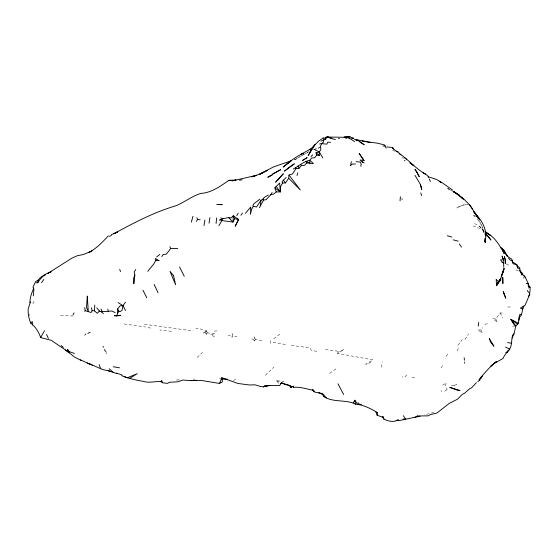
<?xml version="1.0" encoding="UTF-8"?>
<svg xmlns="http://www.w3.org/2000/svg" width="558" height="558" viewBox="0 0 558 558"><rect width="100%" height="100%" fill="white"/><g stroke="black" fill="none" stroke-linecap="round" stroke-linejoin="round"><path stroke-width="0.42" stroke-dasharray="2.79 2.09" d="M252.927 339.055L254.56 341.001L254.629 336.879L252.927 339.055L251.435 339.062M206.551 334.242L207.171 332.868L206.634 330.838L203 333.154L204.96 332.694L206.551 334.242L206.634 330.838L199.715 328.76L195.83 328.341M270.288 343.491L270.456 339.348M381.714 367.185L382.146 361.863M523.599 278.407L523.816 277.075M254.56 341.001L255.18 339.431L254.629 336.879M32.887 303.733L34.519 300.12M457.169 350.947L458.39 348.297M232.749 335.979L231.94 337.499L232.114 333.712L232.749 335.979L237.115 336.586M528.649 292.65L527.191 290.474L528.503 288.179M441.148 367.987L442.78 365.246M464.995 339.355L468.678 333.824M481.003 329.952L482.475 333.063L477.697 329.911L481.003 329.952L482.593 327.63M495.637 318.995L497.59 322.252L492.728 318.702L495.637 318.995L500.205 312.933L502.981 313.157M446.065 356.332L448.179 353.367M457.832 345.269L462.296 339.641M337.499 353.402L339.131 351.359L344.056 349.454L337.499 353.402L373.169 359.924L365.72 364.276L370.847 362.407M28.584 315.912L29.937 314.293M406.726 374.955L404.655 377.278L402.137 376.901M204.96 332.694L206.634 330.838M265.399 375.22L273.992 367.073M197.093 357.462L202.463 352.447M273.748 338.811L280.402 333.754M233.495 380.716L236.962 378.129M329.618 373.379L337.318 367.855M405.422 160.299L404.111 161.178L404.564 159.323L401.99 157.454M444.587 391.256L447.104 389.617L448.59 389.491M442.71 385.118L446.421 382.921L445.389 385.236L447.104 389.617M307.96 152.25L294.812 159.497L309.397 151.364M282.585 382.181L283.736 381.539L276.252 380.591L279.146 383.667M219.475 378.826L220.675 378.261M294.052 159.839L296.947 158.807L295.322 159.379M321.08 147.193L312.696 149.99L319.65 147.661M339.822 138.419L338.26 138.928L339.759 138.496M433.894 412.299L424.206 414.971M347.32 138.286L345.625 138.684L347.299 138.3M484.832 324.303L489.464 323.284M475.639 216.957L473.672 215.751L475.311 215.541M178.867 379.831L176.705 380.026L179.788 380.047M512.6 326.235L515.034 326.018M214.251 331.124L217.425 330.866M73.091 316.086L58.723 315.019M507.592 307.067L510.765 306.963M144.48 324.735L148.393 324.833L193.026 330.915M171.418 331.292L159.839 329.966M325.447 349.58L339.131 351.359M291.29 345.458L309.85 347.794L311.378 350.201L318.402 351.714M124.225 323.947L145.526 326.988M473.672 215.751L475.011 215.932M261.939 340.499L255.18 339.431M228.194 335.26L230.342 335.588M207.171 332.868L215.186 333.782L210.506 334.863L213.302 336.042L215.758 337.967M506.413 264.604L508.952 265.05M273.12 342.249L287.454 344.893M411.985 377.32L415.019 377.947M147.947 327.483L151.727 328.334M473.017 225.92L482.014 229.212L483.87 230.552M193.242 378.903L194.568 379.454M276.252 380.591L279.963 382.181M452.845 191.401L447.725 188.59L450.487 189.894M392.588 150.137L395.524 151.595M515.983 269.828L518.731 271.202M447.725 188.59L450.704 190.104M474.586 223.598L479.468 226.157L485.411 232.909M479.468 226.157L483.116 230.335L484.149 232.463M527.191 290.474L528.824 292.42M482.014 229.212L484.121 231.758M477.348 218.75L481.296 225.007L478.987 220.138M500.205 312.933L502.779 317.962M441.092 390.447L441.587 391.583M484.023 232.107L481.547 224.958L484.156 233.495M464.521 361.689L464.326 363.439L463.991 356.583L464.521 361.689M85.925 333.865L84.69 335.212L91.226 331.864L85.925 333.865M459.081 206.558L456.681 208.015L463.07 205.03L468.26 204.64L463.07 205.03L459.081 206.558M456.59 384.685L451.673 385.815L456.59 384.685M106.048 351.68L102.902 346.12L106.159 353.842L106.048 351.68"/><path stroke-width="0.84" d="M293.375 168.969C298.851 166.172 303.461 161.422 309.781 160.265L311.601 158.033L314.719 157.67L316.693 155.061L319.302 155.417L319.315 151.916L320.878 149.6L320.362 146.405L321.806 143.434L323.612 141.955L323.738 139.814L326.005 138.851L325.907 137.352L328.634 137.324L327.595 136.626L326.193 137.08M485.035 238.426L484.881 242.074C488.055 231.57 482.977 221.812 475.821 214.37M512.16 338.05L514.016 333.817L515.843 325.949L518.354 323.152L519.407 317.614L521.5 314.754L522.727 309.132L520.412 308.079L525.036 305.219C527.603 299.423 530.512 293.913 530.1 287.293L528.112 284.392M29.979 302.813C29.679 297.581 31.876 292.783 33.759 288.047M117.466 315.542L114.362 315.751L116.706 315.926L117.403 313.729L117.647 308.916L120.137 305.777L123.011 305.693L125.445 302.22M103.376 313.589L101.668 311.964L99.477 311.022L97.238 313.303L94.476 310.841L94.783 305.066M518.794 320.132L519.01 317.063L519.965 314.175L521.5 314.754M420 416.205L399.884 420.439L396.131 420.599L398.328 419.818C393.899 422.643 388.333 421.255 383.904 419.156L383.583 417.489L377.187 415.291L377.389 412.676C370.756 408.533 363.279 404.773 355.425 404.132C345.583 399.172 333.028 402.883 323.403 396.354M36.284 282.725L37.777 282.767L37.993 280.29C41.306 275.896 46.105 273.678 51.078 271.83L48.037 273.294L71.745 258.256L76.997 255.822L83.372 254.49L91.917 251.051L88.91 252.349C96.625 248.54 102.491 241.956 108.412 235.839M400.044 200.831L400.4 196.779M259.442 207.674L263.509 200.099L266.159 199.659L270.7 194.805L273.664 194.038L276.273 191.903L280.235 191.896L280.765 186.058L282.655 183.038L282.055 181.657L286.156 177.444M282.655 183.038L285.501 182.926L288.688 178.253L288.988 175.031L292.406 174.026L296.054 168.593L298.969 168.356L301.341 165.587L304.529 165.308L306.656 162.929L313.457 163.668L309.781 160.265L309.816 163.013L306.028 161.332L306.656 162.929M33.292 295.824L33.898 289.728L33.041 286.931L35.761 281.504L37.993 280.29M134.834 275.024L133.85 283.708L133.655 278.191L134.834 275.024L134.192 271.886L135.754 269.486M216.058 223.472L216.692 217.92M260.349 205.735L260.977 200.301L263.055 199.046L264.234 197.427L268.398 195.014M28.186 310.143C27.837 314.496 29.162 318.988 30.655 323.068C35.614 326.89 38.718 331.787 40.636 337.576L51.203 340.296L69.143 352.468L67.595 349.482L69.143 352.468L65.67 350.04L74.709 357.197L81.077 360.384M514.016 333.817L512.844 334.779C511.128 339.341 512.335 344.725 509.719 349.113C507.257 352.049 504.544 354.804 502.995 358.494L494.904 363.07L491.04 365.874M478.213 326.144L478.743 322.44M209.069 223.144L209.906 217.606M203.97 225.53L204.891 220.096M118.122 302.562L123.011 305.693L122.042 310.213L120.465 311.448L118.882 311.204L117.647 308.916M502.786 272.457L501.984 274.731L503.895 268.517C502.507 274.696 500.373 280.639 496.55 285.78L499.884 279.502M351.421 161.653L350.382 165.74L352.335 164.038L355.502 164.038M191.345 222.126L192.991 216.274M297.009 175.533L297.846 172.847M28.033 309.446L30.439 301.899M501.991 274.773L504.341 268.628M523.85 306.307L522.727 309.132L522.581 307.863M121.63 375.639C128.473 378.491 135.775 380.124 143.085 381.316C148.937 383.248 154.754 381.226 160.634 381.609L162.65 382.788L167.393 383.395L169.841 382.23L177.688 381.839L182.871 380.068L190.592 380.626L200.782 380.375L219.503 383.416L221.875 377.703L237.806 383.444L249.21 384.971L254.971 384.811L260.67 386.513L263.529 386.861L265.615 385.411L279.663 385.529L281.441 382.823L290.223 385.669L290.816 387.245L293.459 386.248L293.731 387.329C300.511 386.652 307.123 389.205 313.736 390.405L314.084 391.73L316.253 392.567L322.461 393.418L326.311 397.847L322.015 394.38L318.695 392.532M501.217 276.412L502.549 273.322M499.682 281.455L499.501 281.86L500.91 279.195M234.66 218.708L232.979 222.063L221.861 220.57L221.463 219.643L223.061 218.624L228.634 217.592L231.04 217.969L233.321 215.758L238.615 219.468L235.218 226.178L238.615 219.468L234.66 218.708L233.321 215.758L232.979 222.063L228.634 217.592M528.768 296.403L529.891 294.275L529.368 293.069M84.76 311.399L85.193 310.632L84.711 307.653M91.373 307.772L92.175 310.625L91.114 312.522L85.193 310.632M101.668 311.964L102.009 311.343L101.033 308.979M107.771 309.132L108.364 311.657L102.009 311.343M40.636 337.576L44.5 330.782M236.815 215.611L238.203 213.177M218.917 225.669L221.861 220.57M500.728 278.512L496.487 284.573L496.188 279.279L498.015 281.392M481.045 378.052L482.14 376.134L479.678 380.103L477.732 381.756M155.954 260.209L159.142 260.739L155.361 258.466L155.954 260.209L153.729 264.053L147.765 271.327M259.77 199.22L253.946 203.733L252.934 205.421L253.318 206.314L251.714 209.062L250.43 214.286L250.758 206.983L245.471 213.268M117.403 313.729L118.882 311.204M72.952 314.851L74.102 312.899M196.346 221.442L197.595 219.357L196.876 217.718M263.529 386.861L265.615 385.411L268.175 385.738L270.644 385.355M353.263 402.743L354.853 400.239L357.476 404.118M37.777 282.767L39.771 279.691L43.133 276.217L45.519 274.948M505.667 352.628L507.145 352.349L508.247 350.71M169.869 246.727L170.608 248.491L169.158 250.64L166.11 254.232L163.243 254.441L161.778 256.575M41.557 282.669L43.754 279.495M272.158 192.489L270.7 194.805M240.91 215.255L242.514 213.065M274.822 187.913L279.649 183.052L280.235 191.896L274.822 187.913L276.273 191.903M496.487 284.573L500.568 279.133M260.977 200.301L256.527 206.99L253.318 206.314M219.503 383.416L222.405 381.93L221.875 377.703M508.122 350.717L506.629 352.377L507.145 352.349M160.634 381.609L161.715 380.444L162.65 382.788M476.372 382.69L471.51 387.88L469.55 388.78L464.709 393.146L462.219 394.366L457.476 399.221L449.204 403.399L436.914 413.066L430.567 414.531L428.216 415.85L417.349 415.989L415.089 417.293M310.987 156.603L312.703 154.901M30.655 323.068L32.245 321.527L32.566 325.063M291.199 387.301L292.134 386.471L293.459 386.248M286.373 164.436L290.467 161.22L283.129 167.107C289.337 161.987 295.677 156.484 303.175 153.478M280.297 383.792L281.441 382.823L284.957 384.483L290.223 385.669M156.707 256.917L159.818 254.413M228.885 180.311L232.665 180.799L236.055 180.011L228.885 180.311C220.487 186.205 211.468 192.803 200.81 193.41C191.882 196.179 184.126 202.435 175.951 205.742C154.036 212.27 133.787 222.775 113.853 233.788L117.612 231.891L111.314 234.716M312.801 147.884L310.081 149.858L318.234 141.446L323.438 137.791M288.319 162.901L290.858 161.304M490.942 365.992L496.32 361.619C489.757 366.78 484.379 373.33 479.029 379.524L479.678 380.103M129.672 378.373L137.219 373.7L127.238 377.815L124.434 376.594M312.829 147.786L300.755 154.378L303.134 153.527M265.566 171.187L259.958 174.103L273.385 166.975L291.757 160.564M263.857 386.338L266.285 386.708L268.175 385.738M259.958 174.103L266.654 170.699M266.215 170.881L267.498 170.253M321.024 141.132L326.005 138.851M262.79 172.701L254.539 176.084L251.456 176.802L256.722 175.289L232.665 180.799M109.256 236.327L111.461 235.546M316.693 155.061L316.037 152.85L319.315 151.916L322.831 157.984M221.463 219.643L219.608 220.138L223.061 218.624L220.759 217.885M319.615 144.006L321.806 143.434M323.347 138.314L325.614 137.889M327.127 137.61L328.634 137.324M239.466 180.227L242.074 179.753M196.562 380.277L190.592 380.626M344.14 137.08L346.888 136.647L350.417 136.954L349.182 136.591M116.706 315.926L120.57 315.333L119.021 315.437M108.608 311.211L111.956 311.015L115.178 312.668M329.38 137.073L348.757 137.359L346.888 136.647L354.595 141.558M502.374 259.875L500.54 259.965L503.002 262.755L501.858 262.225M383.144 146.036L385.062 145.987L386.185 148.191M177.751 248.589L170.608 248.491M227.524 379.203L221.568 379.056M344.265 137.198L348.757 137.359M363.014 141.251L377.424 143.169L384.622 144.975L385.062 145.987M330.608 142.297L327.699 142.171L326.925 144.166L321.903 143.657M402.953 419.079L405.596 419.086M92.175 310.625L94.476 310.841M356.081 161.667L360.349 162.12L361.347 164.512L360.642 165.775L361.061 166.277M109.989 371.14L102.895 369.612L91.554 364.709M351.47 137.924L353.877 138.265M393.32 149.028L392.665 147.5L386.882 146.949M401.753 198.976L402.471 199.087M521.43 275.045L521.06 271.976L519.944 271.411L519.826 268.614L517.691 268L516.896 264.757L512.942 263.697L512.349 260.558L510.41 260.237L508.575 258.173M113.288 366.773L119.524 367.82M350.968 137.805L353.284 138.203M528.14 285.452L528.635 287.035L530.1 287.293M507.592 342.549L511.365 343.254M447.349 235.762L451.827 237.038M197.595 219.357L200.196 219.845M361.472 404.494L358.703 403.936L358.062 402.695M370.087 142.527L362.1 140.623M363.216 141.195L355.948 139.451L358.027 140.79M526.208 283.345L528.398 283.834L528.635 287.035M329.429 137.819L335.449 139.66M453.222 239.849L458.167 241.14M362.805 162.524L362.302 160.244L360.07 160.055L362.805 162.524L364.172 162.908M122.09 375.018L116.35 373.051M428.07 176.823C432.673 178.093 437.514 179.244 441.225 182.459L439.118 181.364L441.741 182.424L452.664 190.145M108.203 370.756L116.873 373.581M396.25 151.288L398.447 152.048L399.668 154.001L400.965 154.901M69.039 351.575L74.465 353.465M80.387 359.84L92.391 365.232M354.483 139.458L356.792 140.337M87.188 363.035L90.961 364.486L89.224 363.802M327.595 136.626L331.857 138.377M315.151 149.99L319.315 151.916M377.389 412.676L375.911 411.985L377.187 415.291M520.656 272.248L521.925 272.841L522.888 274.334L520.795 272.234L520.774 271.307L519.735 270.191M505.499 347.083L509.719 349.113M399.193 153.415C408.316 159.567 415.508 168.53 425.287 173.991L423.11 172.652L427.749 175.728L428.551 177.27M518.354 323.152L510.849 319.385L514.595 325.342M500.665 247.745L503.748 249.963L507.459 256.485L505.764 253.82L508.624 257.21L511.721 259.107L512.349 260.558M453.668 191.812L459.464 195.161M292.134 386.471L293.731 387.329M453.57 191.806L458.718 195.098L463.363 199.08L461.403 197.539M313.736 390.405L312.32 389.61L314.084 391.73M456.632 193.368L453.682 191.624L458.718 195.098L456.632 193.368L463.363 199.08M460.057 196.367L462.512 197.832M486.381 232.7C494.904 236.892 499.808 245.694 504.265 253.618L502.542 250.13M512.118 261.604L516.896 264.757M359.415 141.676L364.262 144.801L357.727 140.246M486.318 232.707L490.796 235.657L485.111 231.437M517.705 324.317L510.849 319.385L515.843 325.949M453.256 191.192L455.767 193.005M316.037 152.85L319.302 155.417M61.129 345.597L63.368 347.376M404.173 157.349L406.726 159.421M521.883 273.95L525.413 277.535L528.398 283.834M109.18 368.803L113.609 372.521M397.735 152.153L392.755 148.386L392.665 147.5M289.03 385.522L290.816 387.245M475.235 213.072L478.659 218.248L469.703 204.995L464.054 199.241M288.688 178.253L300.33 189.957L288.988 175.031M476.651 215.981L478.206 217.599L475.486 214.112L478.722 218.68M96.799 307.89L99.477 311.022M383.583 417.489L382.642 416.366L383.904 419.156M485.174 233.035L490.963 240.045L485.948 233.523M479.252 219.35L473.365 211.315L474.837 213.149M283.213 180.06L285.501 182.926M508.617 350.159L508.924 350.543M501.558 247.912L505.255 252.725L503.846 250.758M276.091 186.191L280.235 191.896M472.459 208.908L469.703 204.995M348.415 137.324L349.531 138.935M459.297 243.972L461.501 247.166M403.364 415.682L405.736 419.302M524.241 275.603L525.413 277.535M477.292 216.204L478.122 217.599M415.006 175.331L420.509 184.642L421.709 189.497L420.509 184.642M337.932 383.799L343.665 394.513M123.011 305.693L125.501 310.464M265.615 385.411L266.285 386.708M179.543 266.947L184.286 276.377M142.994 290.237L146.789 297.826M485.188 234.597L485.872 236.013L485.132 234.451M417.349 415.989L417.74 416.812M154.154 284.447L158.067 292.769M46.572 334.507L48.379 338.343M429.221 178.909L430.42 181.524M519.826 268.614L519.352 267.512L516.854 265.678L517.691 268M300.846 164.45L301.341 165.587M295.74 167.86L296.054 168.593M263.055 199.046L263.509 200.099M119.698 269.437L120.577 271.544M298.007 165.872L298.969 168.356M420.732 192.949L421.709 195.572M99.122 364.597L100.642 368.733M503.121 259.128L502.074 256.038L503.721 260.97L503.93 263.25M354.853 400.239L355.425 404.132M485.16 240.889L485.362 242.528L485.167 238.58M503.455 258.584L503.518 260.314M503.609 262.902L503.755 267.226M502.758 277.528L502.884 283.457L502.758 277.528M87.292 296.2L86.49 307.653L88.276 311.322L87.292 296.2M312.375 148.268L308.19 155.452L314.914 144.717L310.841 150.179L313.066 147.012L312.375 148.268M280.841 176.384L275.61 182.236L283.373 173.726L280.841 176.384M290.244 166.598L284.399 171.16L294.345 163.815L290.244 166.598M307.046 157.691L302.652 160.383L307.046 157.691M280.688 169.667L272.848 173.998L280.688 169.667M269.967 176.056L267.791 177.27L272.702 174.549L269.967 176.056M222.105 204.653L217.034 204.5L222.105 204.653M459.897 390.495L457.079 390.077L449.79 387.357L459.897 390.495M412.048 164.38L409.956 162.817L413.806 165.761L412.048 164.38M493.865 346.093L490.691 342.27L489.282 338.511L493.865 346.093M173.552 275.666L170.002 271.362L175.617 284.782L173.552 275.666M362.833 158.842L359.143 153.38L364.13 160.795L362.833 158.842M416.819 172.017L414.985 169.207L419.288 176.712L416.819 172.017M504.216 294.122L503.225 291.59L505.785 298.265L504.216 294.122M505.325 259.554L504.404 256.617L505.708 263.467L505.325 259.554"/></g></svg>
